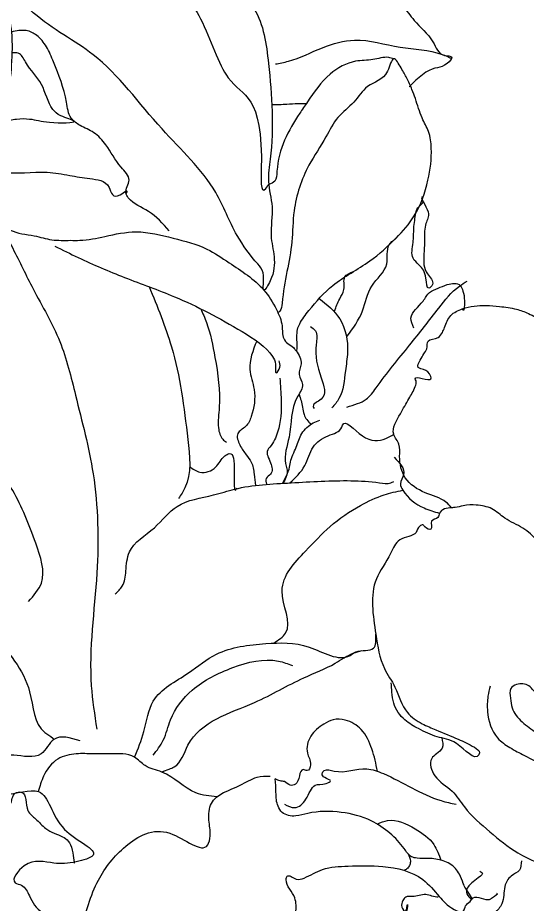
# Model space of a CAD drawing. Header units: millimetres. Extents: x 14385 to 129787, y 107826 to 186798.
# Drawn here: x 29833 to 30269, y 113952 to 114710 of the extents above; entities that cross this region are included whole.
import ezdxf

# ---------------------------------------------------------------- set-up
doc = ezdxf.new("R2010")
doc.units = ezdxf.units.MM
doc.header["$LTSCALE"] = 1000

msp = doc.modelspace()

# ---------------------------------------------------------------- linework, layer by layer
at = {"color": 8, "linetype": 'ByBlock', "ltscale": 3000}
for points, start_tangent in [([(29815.98690398876, 114747.6896776449), (29824.14331330045, 114749.7690652784), (29834.853708082, 114758.1783117878), (29840.97589906177, 114759.7089377016), (29857.80504538969, 114763.5303935881), (29869.28243376, 114762.7661024106), (29882.29036987538, 114755.8854382557), (29887.64556726639, 114749.7690652784), (29881.52337628661, 114768.118184211), (29883.82091762044, 114781.1152213437), (29885.3514653655, 114793.3479672989), (29892.2372105011, 114806.3450044312), (29908.30280267319, 114818.5777503865), (29910.59690457408, 114826.2227057184), (29912.12745231914, 114829.2819139871), (29921.31073878857, 114820.106332741), (29955.73946446704, 114803.2878397221), (29951.14782123186, 114805.5807132542), (29953.44536256616, 114813.9899597636), (29955.73946446704, 114821.6349150955), (29965.6863050923, 114832.3390786962), (29972.5720502279, 114842.2789511194), (29994.75983337977, 114847.6289893605), (30013.12296688615, 114846.100407006), (30016.1840623758, 114845.3361158285), (30020.77226617758, 114849.1596152743), (30033.78020229295, 114855.2759882521), (30043.72704291821, 114857.5688617837), (30039.1353996835, 114850.6881976288), (30038.37184552767, 114842.2789511194), (30041.42950158438, 114830.0462051642), (30056.73153960065, 114806.3450044312), (30060.55962867953, 114787.2315943211), (30060.55962867953, 114778.8223478117), (30060.55962867953, 114772.7059748343), (30066.67838022637, 114776.5274307204), (30064.38427832548, 114787.2315943211), (30070.50302987185, 114801.7572138084), (30088.86616337823, 114833.1033698733), (30104.93519498326, 114843.0432422969), (30138.60036650544, 114855.2759882521), (30168.4374489492, 114854.5116970746), (30189.09468435601, 114852.2167799834), (30245.71119318635, 114835.3982869645), (30284.73156209907, 114814.7542509406), (30321.45782911137, 114790.2887590302), (30349.00080965378, 114778.8223478117), (30350.53135739884, 114777.2917218979), (30337.52342128346, 114768.8824753885), (30322.2213832672, 114767.3538930339), (30313.80509038654, 114765.8253106794), (30309.98044074106, 114761.2375200561), (30301.56414786039, 114755.1211470787), (30289.32320533379, 114746.7119005693), (30266.37186802609, 114737.5363193231), (30242.65353712917, 114729.8913639912), (30216.63766489842, 114729.8913639912), (30185.27003471006, 114732.1842375228), (30170.73155085009, 114732.9485287003), (30154.665958678, 114729.8913639912), (30147.01321995317, 114729.8913639912), (30160.02115606854, 114720.7178263043), (30172.26209859469, 114707.7207891715), (30188.33113020018, 114689.3716702389), (30198.27797082544, 114677.9032154612), (30204.39672237227, 114676.3746331067), (30200.57207272633, 114671.0225513063), (30182.20893922041, 114663.3775959739), (30169.08608961711, 114651.7373787575), (30169.08608961722, 114651.7373787576)], (-0.91750711148166, -0.3977193739065031)), ([(29706.87928000663, 114850.091478314), (29712.72631633526, 114841.3307396055), (29719.05831273657, 114837.4357155843), (29731.2339060331, 114835.9766142459), (29742.9279786913, 114830.1340782142), (29749.77245062927, 114830.2423868568), (29752.18005382328, 114825.7547306393), (29757.53869064723, 114821.3733395056), (29775.07636020111, 114811.151455899), (29781.40491716901, 114803.7374227673), (29791.6372307447, 114789.1341480271), (29801.86610488698, 114772.5854048354), (29816.96521634853, 114745.3263673654), (29823.78561225452, 114719.5284747931), (29827.66529283032, 114697.4743828538), (29828.15369233547, 114687.2524992472), (29826.69193325343, 114659.0207275518), (29820.84489692433, 114621.5398064752), (29810.61602278159, 114593.7944018922), (29804.77242588589, 114584.5452525115), (29798.9253895568, 114578.704760039), (29791.62003357906, 114576.2708809155), (29787.73691356985, 114574.7239065275), (29792.12219081644, 114567.4222691574), (29797.96922714554, 114555.7392406531), (29805.76298262889, 114544.0582557081), (29811.11818001943, 114540.6495987999), (29826.70913041907, 114528.4802031831), (29847.1668787041, 114523.6124449361), (29862.26599016518, 114520.2058315871), (29878.34190063702, 114519.7194644741), (29886.13565611991, 114519.7194644741), (29907.64243151119, 114523.0668146035), (29934.43561563047, 114526.9618386247), (29966.09903706855, 114521.6077132651), (29994.91116843757, 114512.2706908349), (30013.91059707396, 114500.5897058898), (30043.62385992438, 114477.2236488818), (30054.37552790355, 114460.5890761994), (30059.24920465529, 114446.472168572), (30060.70752430439, 114435.7639178529), (30064.11944197409, 114431.3825267188), (30068.98967929289, 114427.9759133698), (30070.93983788008, 114425.5420342463), (30071.91319745698, 114436.7366520784), (30074.34831611637, 114448.4196805826), (30082.14207159972, 114459.6142984147), (30102.59981988475, 114481.0328434121), (30134.3113933868, 114502.0815041771), (30156.71930025902, 114521.552537164), (30172.30681122572, 114540.5351594791), (30183.99744445051, 114571.2008102986), (30186.924402048, 114598.5497643778), (30184.4892833886, 114612.6666720051), (30179.13064656465, 114624.3497005094), (30173.28704966896, 114640.898443701), (30170.36353150441, 114648.6864481841), (30165.97825425782, 114658.4219646773), (30161.10801693902, 114667.1827033863), (30154.77602053818, 114674.9727514286), (30149.41738371423, 114664.2624571498), (30132.36811366549, 114651.1203273072), (30120.6774804407, 114637.9781974645), (30107.03668862872, 114624.8360676223), (30096.80781448598, 114608.285280871), (30082.18678423029, 114583.8729215025), (30069.51591256226, 114544.840938919), (30067.56575397507, 114518.5566792342), (30059.28359898657, 114465.9861163043), (30057.33687983232, 114459.1708460471), (30055.38672124513, 114457.7117447083)], (-0.6649926078639504, 0.746849939068286)), ([(29910.10786718316, 114824.6168680479), (29921.3382542535, 114803.9744756462), (29945.05658515042, 114765.7476554259), (29961.88917091175, 114747.3985364933), (29989.43215145415, 114709.1717162731), (30013.15048235108, 114658.7121500976), (30041.45701704931, 114579.9656361255), (30047.7812720309, 114567.3277346556), (30047.78127203102, 114567.3277346556)], (-0.3717749826886911, 0.9283228760764346)), ([(29958.01087129139, 114802.2487131909), (29976.39669987385, 114787.9958854986), (29984.81299275451, 114779.5866389892), (30011.59241914109, 114754.3568559012), (30021.53925976634, 114736.7720281456), (30035.31075003801, 114717.658618036), (30047.55169256416, 114671.0225513063), (30049.08224030922, 114589.2168290655), (30047.55169256416, 114570.1034189554), (30050.61622748722, 114548.4314726049), (30049.84923389798, 114523.9680242541), (30049.08567974216, 114484.9748692971), (30043.76636219607, 114477.0566026881), (30042.96348876238, 114491.855533452), (30038.37184552767, 114499.5025323436), (30020.77570561052, 114523.9680242541), (30002.4125721046, 114560.6642185601), (29956.50645805581, 114614.9472841814), (29897.59584732505, 114678.4038874891), (29846.33453588572, 114714.3357906181), (29831.03249786946, 114723.5113718638), (29823.29028666706, 114721.8866517955)], (0.9283228760761646, 0.3717749826893655)), ([(29962.74558976211, 114527.9468342064), (29944.86741632794, 114544.4383577376), (29927.67712952069, 114556.1193426822), (29925.61346963991, 114560.2412017856), (29928.36501614761, 114571.2355508066), (29921.48958931176, 114582.2298998272), (29908.42318283312, 114601.4679670546), (29898.11176229513, 114611.7756801515), (29886.42112907034, 114617.9594905859), (29878.8578156071, 114624.1433010202), (29874.73049584555, 114637.8862372965), (29863.72774924769, 114672.2405126474), (29857.5402090383, 114685.2968129998), (29849.28900894814, 114694.9158466135), (29840.34992223105, 114699.0397492757), (29827.63530575263, 114697.7831872278)], (-0.2406879696150875, -0.9706025454750089)), ([(30053.48815415485, 114670.528009956), (30064.62159921147, 114672.8454061996), (30093.85334142356, 114684.4364745354), (30121.22778974252, 114690.9268188642), (30160.20000659127, 114684.900362496), (30196.09190621588, 114678.6955798787), (30204.30976996536, 114675.240624247)], (-0.07428974951817506, -0.9972366986410632)), ([(29820.66466009582, 114620.8166008279), (29832.09872214089, 114623.4566650961), (29843.10146873875, 114623.4566650961), (29860.291755546, 114620.7080778412), (29881.03555413429, 114621.7101087314), (29869.91872889001, 114626.2052523515), (29863.03986262076, 114631.7024268618), (29853.41632870969, 114653.0024454205), (29839.66203560412, 114672.2405126474), (29833.47449539474, 114679.799638489), (29828.08273571555, 114679.9501002775)], (-0.2182431572455771, -0.9758944227299807)), ([(30154.79372939339, 114674.9729914724), (30150.45609252073, 114676.090578364), (30137.00103009783, 114674.2370700811), (30122.15643668885, 114672.8454061996), (30100.34699118149, 114661.7182258244), (30080.86260247382, 114638.0722011922), (30074.36551328201, 114628.336684699), (30054.87768514093, 114578.7272391913), (30053.02383068169, 114570.3813430199), (30047.78127203113, 114567.3277346556)], (0.994935546561513, 0.1005149649969769)), ([(30050.47238956927, 114635.7439055324), (30063.22862879199, 114636.2186929097), (30072.97254286252, 114636.6825808699), (30079.91225712444, 114636.6770963633)], (-0.849542247180823, 0.5275205875176413)), ([(29802.94266066526, 114582.2649123594), (29819.73396002187, 114577.9833836069), (29858.23841396451, 114577.9833836069), (29877.49236065254, 114575.2347963515), (29894.68264745979, 114572.4862090966), (29911.18504764012, 114564.9291268143), (29920.81202098413, 114558.74531638), (29925.68681232026, 114559.8650835562), (29925.68681232014, 114559.8650835562)], (-0.8680201755020746, -0.4965289265705954)), ([(29842.2072161237, 114210.900870546), (29853.27875138458, 114226.7057581532), (29848.5357730916, 114260.6881057124), (29828.76247200056, 114305.7342833083), (29793.96572697686, 114350.7804609046), (29774.14771325479, 114370.7726015125), (29744.88501614484, 114400.8047489494), (29726.69729372871, 114424.5120803605), (29716.41338865564, 114451.382841564), (29710.8793407419, 114483.7834742267), (29710.08827112115, 114509.8633779821), (29714.04361922585, 114531.9910380563), (29724.32408486551, 114554.9075120192), (29734.60455050517, 114567.5530569523)], (0.2882723581620885, -0.9575484570086615)), ([(29815.20660973829, 114537.5672757874), (29828.73495653516, 114513.0186335377), (29846.13504876348, 114478.2474720895), (29869.069188906, 114433.2012944936), (29882.51737246255, 114387.202818265), (29897.54425582767, 114320.0289805948), (29900.73261034361, 114235.2274004242), (29895.98619261768, 114138.812272765), (29900.73261034361, 114101.6705825322)], (-0.1879653782848545, 0.9821756546393481)), ([(30114.98708651494, 114437.6886772534), (30128.02410961653, 114459.3138951978), (30135.94856355863, 114480.6302622308), (30148.74669425294, 114499.510706581), (30150.87562680978, 114515.816325636), (30156.32851326035, 114521.156206959)], (0.7724032433085211, -0.6351324505380571)), ([(29864.6667144933, 114514.7842687706), (29884.7805194651, 114505.0405780401), (29924.39934974362, 114487.9870757016), (29967.06207834615, 114471.5425540342), (30024.96149573533, 114441.7004576123), (30051.16997622198, 114420.3840905794), (30053.60853431432, 114413.6853032017), (30054.2173139794, 114406.3754915947), (30057.26465173636, 114411.2473369597), (30056.65587207174, 114416.730206555)], (-0.8922931583961643, 0.4514564425051414)), ([(30104.13563482231, 114459.2296048951), (30108.52252374275, 114469.6665665994), (30112.17864116479, 114477.5853588774), (30112.95133265376, 114488.4026178862), (30120.39808147971, 114493.0839858167)], (0.7311265014198081, -0.6822419211112957)), ([(30114.68598792015, 114377.074938386), (30123.82800119196, 114380.121885299), (30131.1402360365, 114383.7757693229), (30139.67346964369, 114393.5194600534), (30168.32050822268, 114430.0623874127), (30193.30798994622, 114461.7314258467), (30210.98323682521, 114480.6118701969), (30217.68669200467, 114484.8747348918)], (-0.6929671711685669, -0.7209691392026666)), ([(30171.97662564472, 114444.6799670679), (30169.53806755238, 114453.2056964573), (30179.90107958682, 114467.8232761126), (30185.38697543705, 114475.1310441608), (30192.69921028113, 114478.7849281847), (30200.62366422371, 114481.829831538), (30211.67470324121, 114481.1019591027), (30214.03057458263, 114476.3490055024), (30215.25157334527, 114467.8232761126), (30214.03057458263, 114459.9044838345), (30213.42179491755, 114461.1224451761)], (-0.9207035226488848, -0.3902627619718989)), ([(29945.42910063325, 114480.1713197822), (29964.58568648912, 114428.7054640388), (29978.60481594608, 114349.5318461738), (29976.16625785374, 114308.1170734491), (29970.68036200397, 114298.9803198299)], (-0.127355394850953, 0.9918571486874298)), ([(30090.99457998457, 114470.040982086), (30108.52252374275, 114452.6130642609), (30115.22597892222, 114423.9889291802), (30113.3996399279, 114408.1533881833), (30107.91374407813, 114384.4010984677), (30101.81906856329, 114376.4843497493)], (-0.1459099038375826, 0.9892978823196317)), ([(29989.68677691836, 114461.199581573), (29994.49499702838, 114449.4762007392), (30001.80723187292, 114419.6320607576), (30005.46334929497, 114376.9993266922), (30004.85456963035, 114359.3388872424), (30008.51068705239, 114349.5931529526), (30011.55802480981, 114347.1572302699)], (-0.197447679412407, 0.9803134263564157)), ([(30204.29697881138, 114291.0901373818), (30199.42330205964, 114295.9640263065), (30181.74805518019, 114303.8807750254), (30164.68158796581, 114316.6714126689), (30159.80447178113, 114334.9408327888), (30159.19569211605, 114345.2955477496), (30154.78977827041, 114353.8560176471), (30160.41669087915, 114371.4837601481), (30167.72892572323, 114384.2743977916), (30173.214821573, 114394.6270691927), (30173.82360123808, 114399.4989145582), (30173.214821573, 114401.3258565704), (30186.62173193239, 114401.3258565704), (30185.40417260269, 114405.5907648241), (30178.09193775814, 114409.853629519), (30175.6533796658, 114411.0715908602), (30177.47971866012, 114417.1613975668), (30180.52705641754, 114422.6422236029), (30182.96561450989, 114426.9050882978), (30184.18661327299, 114433.6059192347), (30192.71640744677, 114436.650822588), (30196.37596430222, 114440.9136872825), (30198.20230329654, 114445.1765519774), (30203.6881991463, 114455.5312669377), (30213.42179491755, 114461.1224451761), (30233.67661664786, 114464.1039981914), (30245.36724987265, 114463.2048321001), (30259.75783810823, 114460.8097806035), (30269.94887848629, 114457.2151597992), (30282.53720375907, 114450.0259181901), (30302.92272394861, 114434.7482688816), (30313.11376432667, 114421.5693549717), (30325.40285891679, 114396.4070093411), (30329.29973665869, 114385.6251904869)], (-0.7975955635621481, -0.6031926035570888)), ([(30083.53160258627, 114445.9142768837), (30087.79993910633, 114442.2603928598), (30088.40871877095, 114430.6877165574), (30092.67705529148, 114402.0635814767), (30092.67705529148, 114383.7921177971), (30085.97016067861, 114377.7023110904), (30086.57894034369, 114375.8753690783)], (-0.04423587467726557, 0.9990211145874434)), ([(30037.53903169185, 114433.560737767), (30031.67182978115, 114409.2793893565), (30035.32794720365, 114392.225887018), (30032.89282854425, 114369.0825779734), (30028.01571235911, 114360.556848584), (30021.31225717964, 114354.4649983181), (30023.13859617396, 114344.7213075871), (30028.62449202419, 114336.1955781977), (30032.89282854425, 114330.1037279319), (30035.32794720365, 114319.7510565303), (30036.4887506864, 114310.1249304936)], (-0.07793136966017017, 0.9969587261380934)), ([(30071.28522398591, 114425.3382534668), (30075.55555714678, 114414.1512347215), (30073.72577871906, 114405.0165246616), (30076.77311647648, 114396.488751713), (30072.50821938936, 114386.1360803114), (30065.19598454528, 114351.4200949643), (30062.14864678786, 114328.8857665903), (30063.36620611756, 114319.1420758597), (30059.86881864339, 114311.9779613179), (30065.19598454528, 114324.0139212252), (30066.41354387498, 114330.1037279319), (30071.29066005966, 114342.8943655749), (30076.16433681187, 114354.4649983181), (30085.9185691817, 114363.6017519373), (30091.40102559852, 114366.0376746201)], (-0.3242229031156721, 0.9459807128558414)), ([(30057.27153060271, 114401.9716213083), (30058.48908993241, 114383.0911769581), (30055.44175217499, 114355.6829596593), (30048.73829699552, 114342.8943655749), (30046.9085185678, 114340.4584428927), (30049.3470766606, 114329.4947472608), (30049.3470766606, 114319.7510565303), (30045.6909592381, 114316.0971725064), (30046.09868166212, 114311.0805336615)], (-0.05348430009455116, 0.9985686904982531)), ([(30073.72320337745, 114388.1219695979), (30076.77311647648, 114376.9993266922), (30077.99411523913, 114370.9095199856), (30083.77646283899, 114362.3046863391)], (-0.847003063217999, 0.5315880086112988)), ([(30065.94280064118, 114312.303640493), (30078.60289490421, 114327.0588245785), (30085.9185691817, 114342.8943655749), (30098.71669987601, 114352.638056306), (30110.29727124015, 114359.9478679134), (30110.90605090524, 114361.7748099251), (30127.97251811961, 114352.638056306), (30148.082883658, 114350.2021336232), (30154.78977827041, 114353.8560176471)], (-0.9021846571854228, -0.4313500253149652)), ([(29979.9960295019, 114326.3824469759), (29988.96438854805, 114321.514648204), (30002.37473833992, 114325.7795564581), (30010.29575284908, 114335.5232471887), (30013.95187027159, 114337.3501892008), (30018.22020679165, 114322.1256724342), (30020.04998521938, 114306.8991121079), (30020.6622043174, 114308.0945942972)], (-0.9356912437223699, 0.3528199206695746)), ([(30155.04085688957, 114334.2255870348), (30163.19403140992, 114319.3238786981), (30160.46140350972, 114311.5666015435), (30162.50442679191, 114306.0489914401), (30180.67495204241, 114290.8796507742), (30193.98211884045, 114286.4451270986)], (-0.6290014935331375, 0.7774040912762697)), ([(29916.44050146977, 114217.3483001294), (29922.53517698462, 114224.0491310663), (29925.58251474204, 114236.8377251506), (29928.629852499, 114253.2822468181), (29949.9612168005, 114273.98963318), (29969.46280267427, 114292.2610968596), (30000.5483993456, 114302.0047875901), (30018.65734364977, 114306.9692463054), (30066.98105034197, 114312.3595025509), (30118.1804519851, 114314.1864445631), (30142.55915404356, 114312.3595025509), (30152.30994698044, 114312.3595025509), (30154.74850507325, 114313.5774638925)], (-0.9272561666372556, -0.374427565001807)), ([(30052.14034769021, 114175.2851459127), (30062.27934524708, 114183.8625374797), (30059.27328068728, 114219.9170541668), (30079.31829699606, 114253.9688827421), (30100.36418834713, 114275.0011950324), (30126.42477320891, 114293.0294751555), (30146.46978951769, 114302.0436152171), (30162.50442679191, 114306.0489914401)], (-0.6444443314560638, -0.7646512300743046)), ([(30319.41480582918, 114211.0847908824), (30304.54613638821, 114224.88290326), (30287.55189726979, 114249.2952626285), (30265.24717339093, 114273.707621997), (30249.84539181425, 114282.1986108783), (30238.69131015812, 114290.1582743426), (30225.41509825841, 114293.3421397281), (30214.26101660274, 114292.8108143106), (30207.35807430104, 114291.218881618), (30204.29697881138, 114291.0901373818), (30193.98211884045, 114286.4451270986), (30192.48596542666, 114282.7278927362), (30187.17548066669, 114279.5440273506), (30186.64580796391, 114272.6449711623), (30181.33532320394, 114274.7682292725), (30179.73942622973, 114276.360161965), (30177.08418384951, 114275.29955469), (30173.89926876698, 114269.9924311938), (30160.08994473109, 114263.6226568634), (30152.12421759136, 114251.9478025965), (30139.91079053015, 114230.1900267557), (30139.45334592287, 114182.8611934239), (30146.81029339798, 114153.6280776726), (30155.83880537667, 114137.7087507446), (30166.45977489662, 114115.9489313441), (30179.20631409402, 114106.3973351873), (30190.89006845246, 114101.0902116916), (30210.00987724785, 114093.1305482274), (30223.81920128374, 114086.2314920391), (30228.06690120522, 114081.4536504012), (30227.53722850245, 114079.8617177087), (30208.41741970659, 114089.4153574247), (30191.95285329095, 114095.2517627783), (30176.02139901102, 114102.150818967), (30164.33764465258, 114109.5812005729), (30154.77602053818, 114123.9106383675), (30153.18356299691, 114133.4622345243), (30152.65389029414, 114141.4218979881)], (0.9252330922708363, 0.3793991631078621)), ([(29705.12922190083, 114259.5957191515), (29728.12465847947, 114245.6802062311), (29773.76937560982, 114217.9184531735), (29811.47244163242, 114182.2256464826), (29843.22184889868, 114133.6441113015), (29856.11972315388, 114098.9424308699), (29863.06737808569, 114093.9847560141), (29864.05793482868, 114092.9936297548)], (-0.6901440609045838, 0.7236720080244434)), ([(29932.98761428066, 114077.7016755308), (29941.00493291777, 114099.7353318774), (29949.02225155488, 114125.7743644465), (29979.08977601829, 114149.8107089044), (30003.14517136209, 114165.8363009163), (30045.24039349763, 114174.8483974182), (30082.32436155586, 114171.844365251), (30117.40314009658, 114164.8349568604), (30122.41439417389, 114167.8389890276), (30137.44815640536, 114170.8430211952), (30139.45334592287, 114182.8611934239)], (-0.8937030795349792, -0.4486588967463977)), ([(29956.37232016365, 114065.0949582246), (29962.57361810526, 114067.5737956523), (29966.91762215469, 114069.4334346133), (29978.70112007402, 114088.0298242208), (30035.77163407777, 114124.5993178508), (30077.94940260856, 114145.6745448865), (30104.6222065679, 114158.0707755855), (30120.09943070693, 114166.5818215665), (30127.55014340242, 114168.8912667546)], (0.448658896749796, -0.8937030795332731)), ([(29948.92938686034, 114079.3508278842), (29957.61395552533, 114092.3683006095), (29963.81525346695, 114109.7242497236), (29982.42602615908, 114135.1359095888), (30017.1608613861, 114154.3514976639), (30056.23970066255, 114159.9304145461), (30068.02663801482, 114156.2111366245)], (-0.8362970164898422, -0.5482766639299803)), ([(30237.27426370664, 114138.6017861574), (30235.392893782, 114129.9554867696), (30235.01799557044, 114116.7970084527), (30243.67160933709, 114094.2402009263), (30254.20659302885, 114085.9678728895), (30266.61950721184, 114079.2016480554), (30302.45496104204, 114061.2142391184), (30330.30749056686, 114050.6715167023), (30363.64935537439, 114046.453610312), (30400.83306699351, 114046.0122015036), (30412.22790896904, 114045.1682115139), (30424.88846233778, 114042.6382851035), (30435.44064319518, 114038.8433954881), (30445.14672350104, 114032.5165359026), (30459.07642769639, 114019.4418435169), (30462.03090075927, 114016.9119171065)], (-0.8789470666611017, 0.4769193370034867)), ([(30281.6484041675, 114126.1147457818), (30274.49924852338, 114134.6148019682), (30270.35817102913, 114138.7509659862), (30259.82662677078, 114139.8790107186), (30254.9357528534, 114136.4948765219), (30254.55741520843, 114128.222548485), (30256.0638869215, 114119.9522640079), (30264.71750068862, 114107.9218304234), (30276.75551666005, 114098.5235012139), (30286.53726449481, 114090.2532167367), (30289.54676848755, 114086.8690825401), (30295.56577647349, 114077.8467682412), (30297.8254840431, 114070.7024849367)], (-0.2688784758790649, 0.9631741094988752)), ([(30148.71103304531, 113709.0772456574), (30155.64442262438, 113701.309703545), (30160.3742705622, 113698.6807442915), (30164.64639127639, 113694.7826322776), (30161.59487647202, 113691.7910579455), (30166.01957294729, 113696.1424387854), (30178.98851085093, 113715.6329988402), (30185.85441914585, 113721.6161475044), (30187.68532804039, 113727.3273348671), (30188.90593395021, 113722.9759540123), (30192.41517597821, 113714.2731923175), (30193.78835761931, 113706.9302371454), (30189.36366117385, 113700.0405507994), (30191.49972153094, 113697.8648603719), (30196.38214520004, 113709.1059275728), (30198.97593278077, 113718.6245731723), (30211.48714349058, 113740.7440924805), (30224.45608139422, 113751.5318908256), (30243.07032168296, 113767.2149926287), (30267.78759158042, 113785.7990150016), (30316.76440415171, 113841.3697745663), (30334.31061426189, 113871.9200942677), (30341.17652255681, 113891.0480392289), (30335.98894739535, 113910.2666379821), (30336.90440184262, 113918.9693996769), (30349.11046103027, 113923.3207805168), (30356.89182377246, 113925.9497397852), (30363.91030782845, 113925.0432021034), (30374.43803388264, 113924.1366644215), (30379.6256090441, 113930.3011206251), (30379.6256090441, 113932.9300798935), (30380.54106349137, 113927.6721613717), (30390.1533351281, 113924.1366644215), (30424.02514940884, 113928.5786990386), (30442.33423823502, 113933.7459637982), (30456.21863058594, 113944.2618008417), (30465.06802350667, 113948.6131816965), (30463.23711461213, 113965.1121674043), (30461.55878147867, 113979.0728476208), (30462.32166019466, 113990.404568584), (30478.03696141031, 114011.3455889088), (30511.14589700487, 114011.436242671), (30558.29180068162, 114012.2521265757), (30601.92846236017, 114029.6576499653), (30635.03739795473, 114049.6921326232), (30654.1093654671, 114095.9255541128), (30656.8557287791, 114110.7021182489), (30660.83397512115, 114124.6791261295), (30664.91274307494, 114130.8137816747)], (-0.7875531165857039, -0.6162467756963477)), ([(30140.86102270684, 114065.7410340925), (30136.11472788837, 114084.7751407039), (30126.96018347528, 114101.3647801739), (30113.22836685565, 114109.5236192655), (30102.85321653273, 114109.7955805671), (30095.07185379055, 114106.0787760925), (30083.78124902037, 114095.7442465883), (30080.88230997708, 114081.3302975309), (30083.47609755781, 114071.2677293134), (30080.57715848472, 114066.2817720932), (30077.22049221781, 114067.188309775), (30074.01640165236, 114061.8397374761), (30070.65973538544, 114054.6780898434), (30066.23503891018, 114053.7715521616), (30061.2000395098, 114056.8537802559), (30057.6907974818, 114057.4883566362), (30053.41867676761, 114059.1201244604)], (0.320744782355844, 0.9471656584734807)), ([(29886.34824136284, 114091.7554808122), (29864.0579348288, 114092.9936297548), (29853.086730037, 114080.6050673884), (29829.59006604936, 114079.5172221672), (29812.95931038645, 114079.5172221672), (29786.76522736903, 114077.7626341075), (29805.17794764426, 114051.6865155113), (29821.80870330718, 114046.0659819108), (29850.79809391883, 114048.3323261005), (29873.07415196684, 114016.0595848274), (29897.48627040174, 113993.8494117421), (29883.1441508272, 113988.2288781565), (29864.07218331483, 113987.1410329354), (29838.59203470137, 113984.8746887457), (29830.81067195919, 113970.4607396883), (29836.303398613, 113968.1943954986), (29843.01673117664, 113959.3103262794), (29854.15476021555, 113944.8963772219), (29859.64748683956, 113940.3636888426), (29859.64748683956, 113935.9216542256), (29854.15476021555, 113910.3572917443), (29857.51142648247, 113899.2068783206), (29867.42884958175, 113893.6769984972), (29877.4988484421, 113902.5610677314), (29887.56884727266, 113930.3917743873), (29902.06354257849, 113972.6364301157), (29925.40763083484, 114001.5549819928), (29963.24641436723, 114012.7053954166), (29995.5924712756, 114002.7334809762), (29997.72853163269, 114010.5297049892), (29996.66050145414, 114023.8558088404), (29998.79656181124, 114038.2697578978), (30023.36125594762, 114053.8622059238), (30037.85595125344, 114060.5705847305), (30048.99398029235, 114061.6584299517)], (-0.9879431428066625, 0.1548171391716514)), ([(30195.79841830989, 114094.3106285074), (30196.22956946876, 114085.5910246086), (30191.34714579966, 114080.6957211506), (30187.22760081675, 114076.5256478351), (30189.97396412876, 114061.9303912532), (30204.62123516586, 114048.6949411791), (30215.30153698113, 114035.1875297886), (30236.96729207423, 114013.9745481622), (30260.9216832557, 113995.9344484073), (30294.64092183497, 113982.3363832545), (30331.86940241244, 113975.7186582249), (30366.65667114046, 113977.5317335737), (30397.62954637792, 113983.061613397), (30430.58590624121, 113996.5690247726), (30456.37120631721, 114008.0820532751), (30467.50923535612, 114008.8072834027)], (-0.9535196175574285, 0.3013309458604198)), ([(30003.58414333663, 114043.8810619916), (29985.52247241524, 114047.2444808942), (29956.37232016365, 114065.0949582246), (29942.03838649776, 114070.5424991709), (29932.98761428066, 114077.7016755308), (29911.98096570757, 114080.6050673884), (29897.48627040174, 114080.6050673884), (29883.1441508272, 114080.6050673884), (29867.42884958175, 114076.1630327713), (29855.22279039409, 114061.6584299517), (29850.68016556068, 114048.3734639691)], (0.6224040444189695, -0.7826961131185652)), ([(30061.2000395098, 114037.7258352947), (30070.04943243053, 114034.6436071855), (30079.66170403745, 114041.8052548331), (30087.59564254072, 114053.7715521616), (30096.90276268509, 114055.3126662087), (30100.71715617564, 114057.4883566362), (30095.68215674546, 114060.2986234289), (30093.54609638837, 114063.743466602), (30095.37700528291, 114066.2817720932), (30103.76867098, 114065.9191570294), (30131.69003141311, 114067.8228861552), (30145.87957525637, 114063.743466602), (30170.29169366148, 114051.5052079719), (30195.31411502149, 114040.6267558497), (30208.13047719386, 114037.4538739931)], (-1, 0)), ([(30228.57562637713, 113980.1606928271), (30230.71168673423, 113978.2569637161), (30228.88077783969, 113976.0812732887), (30222.62517249968, 113971.0953160685), (30216.97987011459, 113963.8430146587), (30219.11593047169, 113958.2224810582), (30221.51883114548, 113956.2950797328), (30216.36956715968, 113965.4747824681), (30214.23350680259, 113969.8261633229), (30211.02941626695, 113977.6223873359), (30207.52017423895, 113982.6989983332), (30196.99244818476, 113989.2260696006), (30184.32866174367, 113991.1297987115), (30174.71639010694, 113991.401760028), (30169.98654216912, 113992.6709127736), (30163.73093682912, 113999.5605991047), (30151.52487764147, 114012.7053954166), (30135.50442493346, 114023.4025399995), (30109.87170058873, 114030.5641876471), (30081.34003720072, 114029.6576499653), (30070.9648868778, 114027.4819595379), (30059.36913061526, 114030.5641876471), (30055.85988858726, 114035.9127599311), (30054.33413118508, 114041.26133223), (30054.02897972253, 114047.7884034973), (30053.41867676761, 114059.1201244604)], (0.9116509540227365, -0.4109653732730221)), ([(30140.681317379, 114020.5788138557), (30149.54139301565, 114023.674501301), (30173.03805697348, 114016.5128536534), (30189.05850968149, 114003.0054422778), (30195.12498262548, 113989.7869011538)], (-0.5164551623820208, -0.8563142327726198)), ([(30166.862453721, 113995.2874426093), (30169.07108775165, 113988.954108299), (30168.46078476694, 113985.7812264275), (30166.78245163348, 113982.9709596348), (30163.53087898204, 113980.9964070175)], (0.3050426549981788, 0.9523386890343488)), ([(30263.97319806006, 113989.2260696006), (30262.2948649266, 113981.2485380483), (30255.27638087061, 113976.0812732887), (30249.7836542466, 113967.1972040546), (30247.34244239714, 113952.4206399333), (30244.59607908514, 113948.1599128556), (30227.20244470623, 113937.9160371137), (30193.33063042548, 113921.2357438665), (30162.05260369566, 113889.7788864833), (30148.77851429966, 113865.211715461), (30131.99518290546, 113828.496939556), (30128.63851660874, 113795.1363530618), (30131.53745568183, 113772.3822573882), (30144.35381785419, 113741.469322623), (30147.71048412111, 113734.126367436), (30148.16821134475, 113708.1087361288), (30129.09624383238, 113696.4144001019), (30111.85518521455, 113684.9920253765), (30109.87170058873, 113675.2014184606)], (0.4421113550433122, 0.8969601717700549)), ([(30379.61547268601, 113932.9846944226), (30380.54106349137, 113937.1001531941), (30380.08333626774, 113940.5449963671), (30376.26894277718, 113944.8057234448), (30372.91227648046, 113946.5281450313), (30366.80924690154, 113937.1001531941), (30363.45258060482, 113931.1170045298), (30361.31652024772, 113929.8478517842), (30352.31455156591, 113929.8478517842), (30339.34561366227, 113929.8478517842), (30330.80137223389, 113932.8394261163), (30314.0180408099, 113945.6216073644), (30310.20364731934, 113952.9645625365), (30308.52531418588, 113960.6701327872), (30309.44076860335, 113970.0981246245), (30313.71288934734, 113973.0896989566), (30314.47576803353, 113974.3588517022), (30311.61289907456, 113978.2684698464), (30305.93152660516, 113968.8289718789), (30299.98107272771, 113962.3925543737), (30293.11516443279, 113957.2252896142), (30268.55047026661, 113940.5449963671), (30212.7077494004, 113878.8097805989), (30168.7659362593, 113811.907300086), (30146.94262567174, 113736.0093031912)], (0.9217001311180226, -0.38790316871227))]:
    msp.add_spline(points, degree=3, dxfattribs=dict(at, start_tangent=start_tangent))
for points, start_tangent, end_tangent in [([(30179.84828515386, 114556.5807410369), (30184.16597667395, 114543.9519906247), (30182.33963767963, 114534.2082998941), (30181.11863891652, 114520.199700909), (30180.50985925191, 114506.8000825953), (30183.55719700933, 114490.9665851577), (30187.82209409599, 114481.829831538), (30184.77475633903, 114478.7849281847), (30182.33963767963, 114487.3106575741), (30176.24152273184, 114498.8833338765), (30171.36784597964, 114504.3641599126), (30171.36784597964, 114517.7637782267), (30171.97662564472, 114529.94339164), (30173.72624547593, 114542.9369297705), (30176.82849402935, 114549.0561067041), (30178.76581623196, 114553.6623334102), (30178.76581623184, 114553.6623334102)], (-0.9428092471121517, 0.3333327520058862), (0.359999721227467, -0.9329524107456639)), ([(29812.48039078643, 114047.7437449447), (29811.58612871554, 114033.1931469005), (29819.36749145773, 114024.4903852057), (29825.31794533518, 114022.8586173963), (29825.92824829009, 114026.6660756332), (29822.57158199337, 114030.47353387), (29826.38597551372, 114037.0912589145), (29830.93797947804, 114047.0155668139), (29836.06830020668, 114047.9311036675), (29841.79612526682, 114032.1053016943), (29848.35688206938, 114025.0343078238), (29857.05369925883, 114016.784814955), (29871.39581883338, 114009.7138210845), (29879.6349087992, 113998.2007925969), (29881.61355153145, 113987.9196560601)], (-0.7773674762694522, 0.6290467445575588), (0.0145404270768249, 0.9998942824021065)), ([(30192.87290320185, 113958.131827296), (30182.19260138657, 113960.3075177234), (30170.74942088511, 113958.5850961369), (30165.10411850002, 113958.131827296), (30162.66290665057, 113955.1402529639), (30161.7474522033, 113949.6103731406), (30164.79896700766, 113946.1655299675), (30166.47730017093, 113951.7860635531), (30166.01957294729, 113946.6187988084), (30161.28972497967, 113941.9048028898), (30153.66093799856, 113938.550613479), (30142.2177574971, 113935.105770306), (30121.62003258255, 113927.4908538324), (30089.73170289781, 113907.0031023335), (30070.50715965417, 113888.691041277), (30061.96291819599, 113878.900434376), (30052.19807082799, 113855.874377386), (30049.60428324726, 113842.2763122332), (30049.60428324726, 113823.9642511767), (30049.60428324726, 113815.805412085), (30044.56928381708, 113811.1820699435), (30038.92398143199, 113810.7288011026), (30029.15913409379, 113814.9895281803), (30018.93655950215, 113821.3352919084), (30012.07065117743, 113823.0577134949), (30000.16974345234, 113822.2418295902), (29983.99671501305, 113813.7203754347), (29974.07929191377, 113798.3998886955), (29969.80717119959, 113788.9718968582), (29964.31444454577, 113785.1644386214), (29960.95777824905, 113785.6177074623), (29960.04232383159, 113789.4251656991), (29962.63611141231, 113797.0400821876), (29963.09383863595, 113803.4764996928), (29955.46505162504, 113813.7203754347), (29948.14141610649, 113829.8567460787), (29949.05687052396, 113851.1603814673), (29959.27944511559, 113873.3705545378), (29975.45247358468, 113890.7760779273), (30002.76353103307, 113905.7339495879), (30047.46822289017, 113926.2217010867), (30058.60625192907, 113928.760006578), (30065.01443300035, 113932.1141959739), (30070.81231111672, 113944.6244159204), (30070.04943243053, 113957.4065971535), (30065.77731168654, 113965.0215136421), (30062.72579691198, 113973.1803527188), (30063.64125132945, 113976.0812732887), (30071.27003834036, 113973.5429677975), (30078.13594663527, 113974.4495054644), (30093.85124788072, 113981.7018068892), (30115.6695787051, 113984.6027274442), (30145.42184803274, 113984.2401123804), (30179.59881380585, 113973.1803527188), (30193.63578188804, 113958.6757498991), (30206.4521440604, 113947.6159902525), (30214.53865829494, 113946.2561837298), (30216.2169914284, 113950.5169108075), (30220.03138491896, 113954.4150228214), (30222.62517249968, 113957.4065971535), (30236.66214058187, 113956.1374444079), (30239.2559281626, 113957.7692122173), (30243.07032168296, 113961.2140553903)], (-0.9980855464495473, -0.06184854055278094), (-0.9910898589152695, -0.1331949381745091))]:
    msp.add_spline(points, degree=3, dxfattribs=dict(at, start_tangent=start_tangent, end_tangent=end_tangent))

doc.saveas('drawing.dxf')
